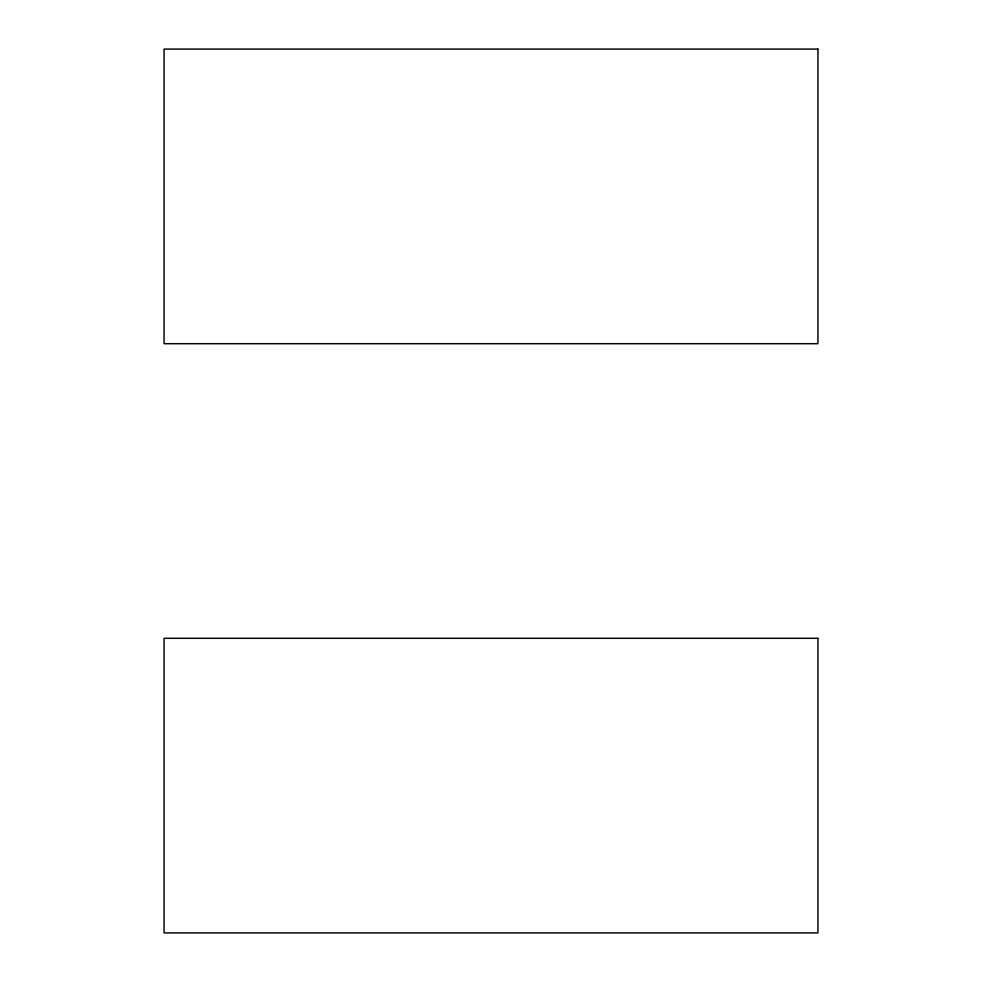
<?xml version="1.0" encoding="UTF-8"?>
<svg xmlns="http://www.w3.org/2000/svg" width="982" height="982" viewBox="0 0 982 982"><rect width="100%" height="100%" fill="white"/><g stroke="black" fill="none" stroke-linecap="round" stroke-linejoin="round"><path stroke-width="1.47" d="M817.932 49.1L164.068 49.1L164.068 343.7L817.932 343.7L817.932 49.1M817.932 638.3L164.068 638.3L164.068 932.9L817.932 932.9L817.932 638.3"/></g></svg>
